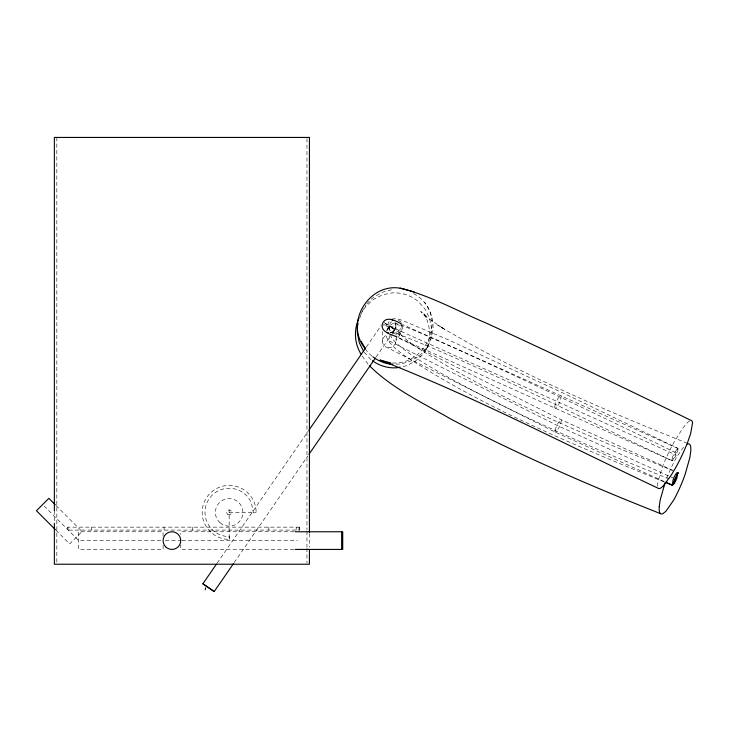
<?xml version="1.0" encoding="UTF-8"?>
<svg xmlns="http://www.w3.org/2000/svg" width="729" height="729" viewBox="0 0 729 729"><rect width="100%" height="100%" fill="white"/><g stroke="black" fill="none" stroke-linecap="round" stroke-linejoin="round"><path stroke-width="0.55" stroke-dasharray="3.65 2.73" d="M657.567 486.197L657.913 481.869L662.023 468.054A38.3 6.825 -64 0 1 674.115 442.002L682.982 427.868L686.764 423.303A36.55 6.515 -64 0 1 689.734 420.879M664.11 481.468L555.243 432.133L385.987 346.995C380.593 344.516 381.96 336.087 387.445 334.647M396.102 336.306C398.216 342.43 392.494 350.102 385.987 346.995M229.152 539.378L229.69 536.662L229.152 536.562A24.157 24.157 0 0 1 205.195 515.549A24.157 24.157 0 0 1 222.892 489.059A24.157 24.157 0 0 1 251.469 503.156L253.419 512.943L256.134 512.396A26.982 26.982 0 0 0 229.152 485.414A26.982 26.982 0 0 0 202.17 512.396A26.982 26.982 0 0 0 229.152 539.378L229.152 509.945M672.284 458.149L671.865 460.19L672.694 460.446M386.561 330.784L388.484 327.057M400.303 333.636L398.426 337.263L399.273 333.836L398.298 330.456L402.235 336.497L401.16 335.149L410.864 343.505L409.543 342.566C490.972 396.53 582.334 433.418 672.338 470.424M427.695 346.758L425.936 350.166C431.477 338.238 430.547 323.913 423.385 312.859L427.057 318.491L420.77 311.447L430.119 319.493L444.754 329.517L437.792 325.17C516.424 372.555 601.243 408.687 686.271 442.849M389.177 321.462C386.88 324.624 388.138 328.788 390.662 331.376M675.045 451.989L677.797 448.39M217.105 563.18L308.194 431.231M366.341 347.004L381.203 325.48M234.191 562.597L307.738 456.062M376.128 357.01L391.61 334.584M392.257 333.645L394.836 329.909L384.42 322.674M683.556 447.159L676.485 457.402A38.3 8.137 -68.2 0 0 666.379 479.254M391.883 319.174L395.355 318.537L401.697 320.113L448.317 339.814L569.987 396.284L678.098 448.426L672.484 460.91L398.034 337.5M391.5 289.777L382.069 292.347L373.576 297.277A38.3 38.245 -36.4 0 0 366.605 304.221M403.21 366.468L406.381 365.812L415.056 361.429L422.328 354.932A38.3 38.09 27.3 0 0 431.404 327.695L429.509 318.09L425.207 309.333L418.811 302.006A36.55 36.359 27.3 0 0 391.901 292.912L382.406 294.881L373.731 299.255L366.459 305.761A38.3 38.09 27.3 0 0 361.092 313.926M395.965 364.117L400.294 364.099L409.725 361.529L418.209 356.599A38.3 38.245 -36.4 0 0 432.798 331.686C434.037 321.261 431.039 310.754 424.633 302.462C444.726 327.357 420.925 367.863 389.414 362.586M229.152 512.396L256.134 512.396M294.051 531.76L180.746 531.76L180.746 534.348M160.836 540.59L78.714 540.59L44.259 506.136M165.292 540.59L180.746 540.59M181.886 540.59L297.505 540.59M294.051 549.42L180.746 549.42L180.746 545.01M677.815 448.381L402.627 324.551M664.028 481.878C574.643 445.036 483.938 408.267 403.055 354.631C396.376 349.091 387.591 343.386 385.714 334.219M384.183 322.582L388.958 325.909L675.291 454.668M672.903 470.369L561.157 419.731L397.733 337.527M674.207 478.497L558.204 425.936L389.322 340.99L389.222 335.559M677.943 448.763L677.824 450.95A6.962 1.239 -64 0 1 675.072 457.119L673.14 459.434M671.983 460.664C579.227 416.897 487.938 369.047 392.366 331.786C397.077 333.618 402.408 329.043 401.433 324.113M394.836 329.909L388.958 325.909M55.969 505.452L82.049 531.532L69.647 543.934L56.215 530.502M368.027 364.181L361.602 355.187M364.29 352.171L369.977 358.686A36.55 36.359 27.3 0 0 371.635 360.062M399.957 320.915L401.123 322.491M395.71 324.669L395.154 322.965A6.871 6.871 0 0 1 390.188 332.67C393.815 332.023 396.394 328.287 395.71 324.669A246.484 5.732 25.7 0 1 676.102 452.855M395.929 338.83L396.184 340.543M402.59 325.681L402.654 327.467A6.962 6.953 -36.4 0 1 398.727 333.098L395.255 333.745A6.661 6.652 -36.4 0 1 389.723 329.882L389.14 326.41A6.962 6.953 -36.4 0 1 391.564 321.753M395.911 325.708L396.084 335.249M389.04 325.799L389.14 331.221M382.278 331.467L382.461 341.436M309.433 533.5L309.433 547.151M306.964 138.574L306.964 530.083M306.964 531.222L306.964 547.151M306.964 548.29L306.964 563.089M299.045 527.149L299.045 530.092M296.174 527.149L296.174 530.092M268.801 527.149L268.801 530.092M192.629 527.149L192.629 530.092M164.089 527.149L164.089 530.092M163.086 536.179L163.086 531.76L78.714 531.76L78.714 549.42L163.086 549.42L163.086 545.01M91.572 527.149L91.572 530.092M68.016 527.149L68.016 530.092M56.835 137.435L56.835 563.089M54.365 510.737L54.365 522.119M672.193 458.186A6.962 1.239 -64 0 1 674.945 452.016M371.981 356.107A36.55 36.505 -36.4 0 1 366.022 349.884M413.525 293.605A36.55 36.505 -36.4 0 1 425.763 303.993M359.862 317.899A38.3 38.245 -36.4 0 1 365.949 305.096M398.262 320.496A6.661 6.652 -36.4 0 1 399.82 321.307M383.39 324.742A6.871 0.647 14.1 0 1 393.378 327.02A6.871 0.647 14.1 0 1 393.742 328.123A6.871 0.647 14.1 0 1 383.636 325.462M387.637 330.492A6.962 6.925 27.3 0 1 389.532 325.617L392.53 323.785A6.661 6.625 27.3 0 1 399.082 325.416L400.886 328.442A6.962 6.925 27.3 0 1 399.246 335.076M394.936 322.3A6.871 6.843 -1.1 0 1 390.926 332.397M669.258 478.862A246.484 25.615 23.1 0 1 390.881 336.105M554.878 406.253L554.815 407.292A7.254 1.722 -65.8 0 0 555.872 408.058L558.186 405.242A6.689 1.586 -65.8 0 0 560.391 400.476L561.212 396.567A7.254 1.722 -65.8 0 0 560.154 395.801L557.84 398.626A6.689 1.586 -65.8 0 0 555.626 403.383L554.878 406.253M555.206 429.91L555.015 431.778A7.254 1.44 -64.5 0 0 556.282 431.595L558.669 428.105A6.689 1.33 -64.5 0 0 560.783 423.339L561.385 420.095A7.254 1.44 -64.5 0 0 560.127 420.278L557.731 423.768A6.689 1.33 -64.5 0 0 555.616 428.534L555.206 429.91M299.71 527.149L67.715 527.149L67.715 530.092L299.71 530.092L299.71 527.149M227.922 514.519A2.451 2.451 0 0 0 231.603 512.396A2.451 2.451 0 0 0 227.922 510.273A2.451 2.451 0 0 0 227.922 514.519M220.003 522.702A13.778 13.778 0 0 0 242.639 515.166A13.778 13.778 0 0 0 224.796 499.329A13.778 13.778 0 0 0 220.003 522.702"/><path stroke-width="1.09" d="M659.235 506.637L660.155 500.13L664.894 483.327M666.188 482.407L672.402 485.222L678.079 472.711L672.402 485.222L665.076 482.297M205.259 589.715L205.642 587.793M359.042 317.89C353.747 329.453 354.23 343.414 361.119 354.221M233.544 563.535L214.189 591.565L202.89 583.765L216.458 564.109M308.841 430.292L365.694 347.943M309.032 454.194L375.481 357.939M400.048 367.124L396.877 367.771A36.55 36.359 27.3 0 1 372.492 360.718M392.721 364.126L390.553 364.136A36.55 36.505 -36.4 0 1 372.82 356.773M390.726 362.896L380.019 360.053C475.171 397.15 566.059 444.79 658.405 488.366A36.55 6.515 -64 0 0 663.354 485.806L671.436 474.861L676.002 467.098A38.3 6.825 -64 0 0 688.094 441.054L690.682 433.427L692.55 422.911A36.55 6.515 -64 0 0 691.712 420.742C623.532 387.445 555.088 354.677 486.125 323.056C459.124 311.72 433.154 297.232 404.85 289.367C371.799 278.815 343.341 321.234 364.819 348.234M295.181 531.76L342.721 531.76L342.721 549.42L295.181 549.42M401.588 324.086C396.421 321.061 385.96 315.119 382.488 323.603C379.864 332.233 391.692 334.401 396.995 337.035M386.652 332.378L388.402 332.761M414.063 291.846L400.03 288.11M677.414 474.625L676.949 477.75A6.962 1.476 -68.2 0 1 674.134 483.755L672.566 485.04M660.602 513.653C589.415 485.642 519.212 454.887 451.406 419.375C423.294 403.055 392.721 388.922 369.43 365.739M391.254 319.439L392.858 320.259M202.89 583.765L214.189 591.565M55.176 504.659L48.852 498.335L36.45 510.737L55.422 529.71M672.411 485.195L673.058 480.001A6.962 1.476 -68.2 0 1 675.874 473.987L677.132 472.583L677.87 473.449M361.265 341.418L365.502 348.936M363.58 351.36L359.279 342.594L357.374 332.998A38.3 38.09 27.3 0 1 357.994 323.22M341.637 531.76L341.637 549.42M309.433 532.361L309.433 137.435L54.365 137.435L54.365 510.737M309.433 549.429L309.433 564.228L54.365 564.228L54.365 523.258M659.235 506.637A36.55 7.773 -68.2 0 0 662.807 513.681L665.832 511.348L673.523 500.34A38.3 8.137 -68.2 0 0 685.105 474.424L689.853 457.612L690.773 451.114A36.55 7.773 -68.2 0 0 687.201 444.061M165.674 546.841A8.83 8.83 0 0 0 180.446 542.877A8.83 8.83 0 0 0 169.629 532.061A8.83 8.83 0 0 0 165.674 546.841"/></g></svg>
